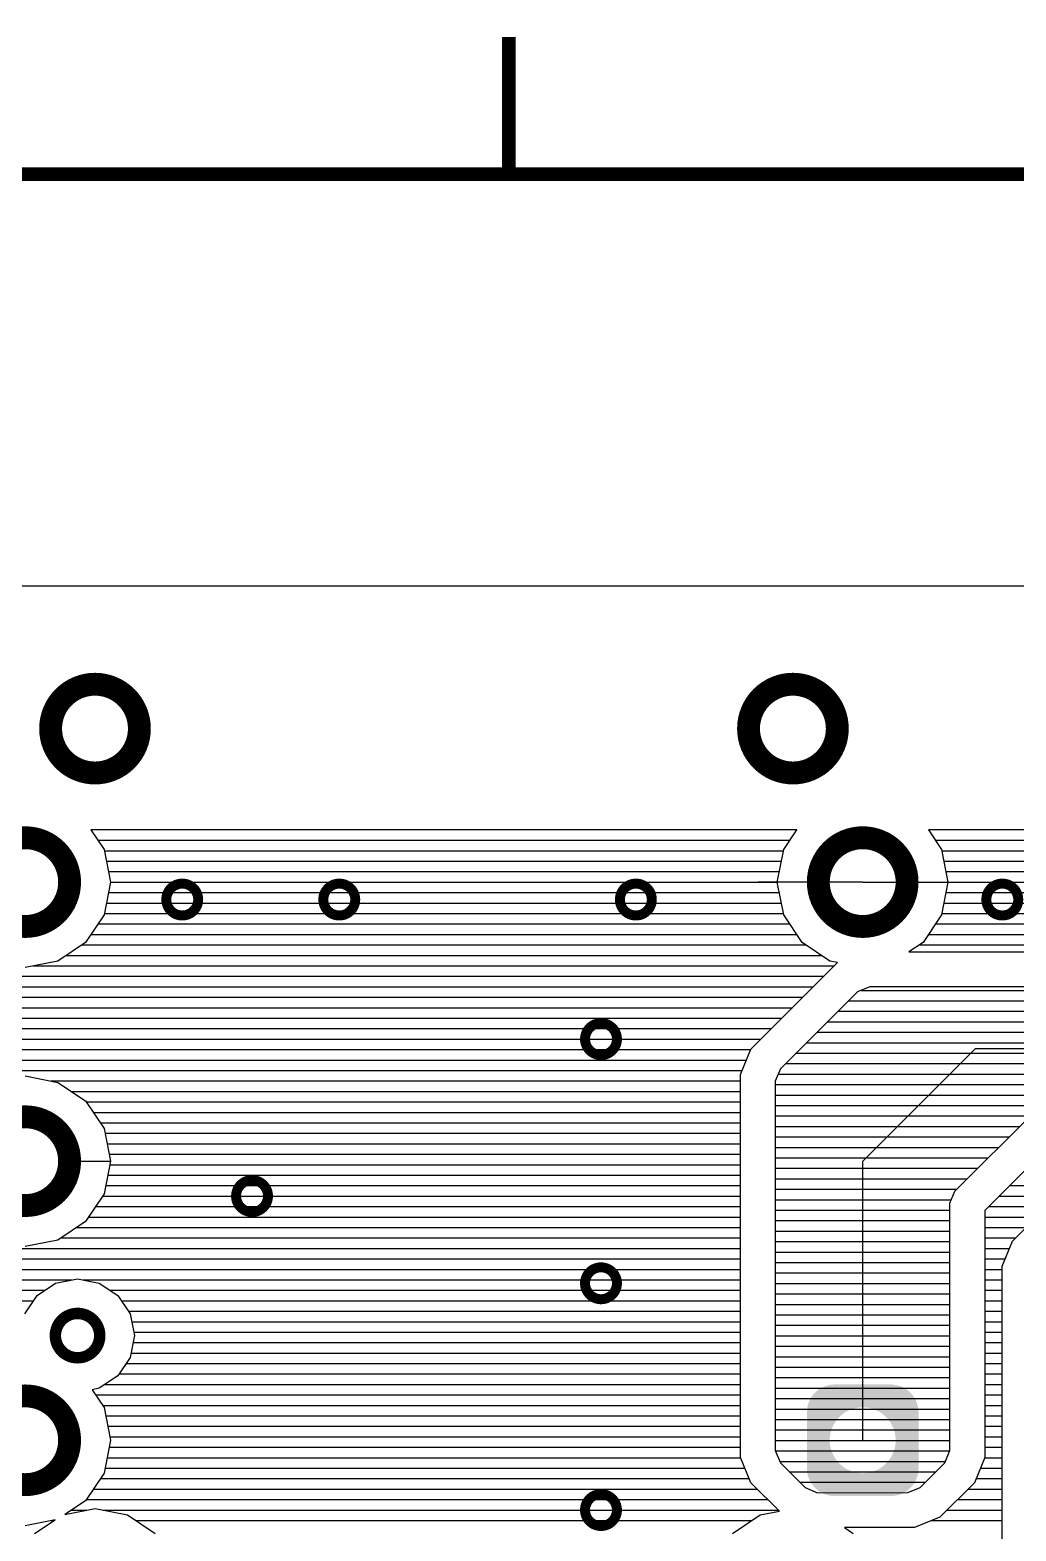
# Model space of a CAD drawing. Extents: x 295 to 953, y 10 to 290.
# Drawn here: x 669.6 to 705.4, y 235.6 to 290.2 of the extents above; entities that cross this region are included whole.
import ezdxf

# ---------------------------------------------------------------- set-up
doc = ezdxf.new("R2010")
doc.units = 0
doc.header["$LTSCALE"] = 5
doc.header["$MEASUREMENT"] = 0
doc.layers.get('0').update_dxf_attribs({"linetype": 'CONTINUOUS', "lineweight": 25})
doc.layers.add('130409_DV-DPH-A6_TOP', color=5, linetype='CONTINUOUS')
doc.layers.add('테두리', color=3, linetype='CONTINUOUS')

# ---------------------------------------------------------------- blocks, each defined once
blk = doc.blocks.new('C')
at = {"layer": '테두리', "const_width": 0.5}
for points in [[(210, 290), (210, 285)], [(15, 285), (15, 15), (405, 15), (405, 285), (15, 285)]]:
    blk.add_lwpolyline(points, dxfattribs=at)

msp = doc.modelspace()

# ---------------------------------------------------------------- linework, layer by layer
for points, const_width in [([(670.302, 264.818, 1), (673.533, 264.818, 1)], 0.833), ([(695.702, 264.818, 1), (698.933, 264.818, 1)], 0.833), ([(667.762, 259.23, 1), (670.993, 259.23, 1)], 0.833), ([(698.242, 259.23, 1), (701.473, 259.23, 1)], 0.833), ([(674.512, 258.595, 1), (675.673, 258.595, 1)], 0.363), ([(680.227, 258.595, 1), (681.388, 258.595, 1)], 0.363), ([(691.022, 258.595, 1), (692.183, 258.595, 1)], 0.363), ([(704.357, 258.595, 1), (705.518, 258.595, 1)], 0.363), ([(689.752, 253.515, 1), (690.913, 253.515, 1)], 0.363), ([(667.762, 249.07, 1), (670.993, 249.07, 1)], 0.833), ([(677.052, 247.8, 1), (678.213, 247.8, 1)], 0.363), ([(689.752, 244.625, 1), (690.913, 244.625, 1)], 0.363), ([(670.475, 242.72, 1), (672.09, 242.72, 1)], 0.417), ([(667.762, 238.91, 1), (670.993, 238.91, 1)], 0.833), ([(689.752, 236.37, 1), (690.913, 236.37, 1)], 0.363)]:
    msp.add_lwpolyline(points, format="xyb", close=True, dxfattribs=dict(const_width=const_width))
for points in [[(697.953, 240.418), (697.98, 240.465), (701.762, 240.418), (701.735, 240.465)], [(697.98, 240.465), (697.986, 240.474), (701.735, 240.465), (701.729, 240.474)], [(697.986, 240.474), (698.016, 240.518), (701.729, 240.474), (701.699, 240.518)], [(698.016, 240.518), (698.022, 240.527), (701.699, 240.518), (701.693, 240.527)], [(698.022, 240.527), (698.055, 240.569), (701.693, 240.527), (701.66, 240.569)], [(698.055, 240.569), (698.062, 240.577), (701.66, 240.569), (701.653, 240.577)], [(698.062, 240.577), (698.097, 240.617), (701.653, 240.577), (701.618, 240.617)], [(698.097, 240.617), (698.105, 240.625), (701.618, 240.617), (701.611, 240.625)], [(698.105, 240.625), (698.142, 240.663), (701.611, 240.625), (701.572, 240.663)], [(698.142, 240.663), (698.15, 240.67), (701.572, 240.663), (701.565, 240.67)], [(698.15, 240.67), (698.19, 240.706), (701.565, 240.67), (701.524, 240.706)], [(698.19, 240.706), (698.199, 240.713), (701.524, 240.706), (701.517, 240.713)], [(698.199, 240.713), (698.241, 240.745), (701.517, 240.713), (701.474, 240.745)], [(698.241, 240.745), (698.25, 240.752), (701.474, 240.745), (701.466, 240.752)], [(698.25, 240.752), (698.294, 240.782), (701.466, 240.752), (701.421, 240.782)], [(698.294, 240.782), (698.303, 240.787), (701.421, 240.782), (701.412, 240.787)], [(698.303, 240.787), (698.349, 240.815), (701.412, 240.787), (701.365, 240.815)], [(698.349, 240.815), (698.359, 240.82), (701.365, 240.815), (701.357, 240.82)], [(698.359, 240.82), (698.406, 240.844), (701.357, 240.82), (701.308, 240.844)], [(698.406, 240.844), (698.417, 240.849), (701.308, 240.844), (701.299, 240.849)], [(698.417, 240.849), (698.465, 240.87), (701.299, 240.849), (701.249, 240.87)], [(698.465, 240.87), (698.476, 240.874), (701.249, 240.87), (701.24, 240.874)], [(698.476, 240.874), (698.526, 240.892), (701.24, 240.874), (701.189, 240.892)], [(698.526, 240.892), (698.537, 240.895), (701.189, 240.892), (701.179, 240.895)], [(698.537, 240.895), (698.587, 240.91), (701.179, 240.895), (701.127, 240.91)], [(698.587, 240.91), (698.599, 240.912), (701.127, 240.91), (701.118, 240.912)], [(698.599, 240.912), (698.65, 240.924), (701.118, 240.912), (701.064, 240.924)], [(698.65, 240.924), (698.662, 240.926), (701.064, 240.924), (701.055, 240.926)], [(698.662, 240.926), (698.713, 240.934), (701.055, 240.926), (701, 240.934)], [(698.713, 240.934), (698.727, 240.935), (701, 240.934), (700.991, 240.935)], [(698.727, 240.935), (698.777, 240.94), (700.991, 240.935), (700.934, 240.94)], [(698.777, 240.94), (698.797, 240.941), (700.934, 240.94), (700.927, 240.941)], [(698.797, 240.941), (698.842, 240.942), (700.927, 240.941), (700.874, 240.942)], [(697.826, 239.947), (697.827, 239.98), (699.256, 239.947), (699.316, 239.98)], [(697.826, 239.926), (697.826, 239.947), (699.222, 239.926), (699.256, 239.947)], [(697.826, 239.911), (697.826, 239.926), (699.197, 239.911), (699.222, 239.926)], [(697.826, 239.87), (697.826, 239.911), (699.14, 239.87), (699.197, 239.911)], [(697.827, 239.98), (697.83, 240.01), (699.318, 239.98), (699.381, 240.01)], [(697.827, 239.98), (697.827, 239.98), (699.316, 239.98), (699.318, 239.98)], [(697.83, 240.01), (697.832, 240.036), (699.381, 240.01), (699.446, 240.036)], [(697.832, 240.044), (697.835, 240.058), (699.469, 240.044), (699.512, 240.058)], [(697.832, 240.036), (697.832, 240.044), (699.446, 240.036), (699.469, 240.044)], [(697.835, 240.058), (697.837, 240.076), (699.512, 240.058), (699.579, 240.076)], [(697.837, 240.076), (697.839, 240.09), (699.579, 240.076), (699.648, 240.09)], [(697.839, 240.09), (697.841, 240.101), (699.648, 240.09), (699.717, 240.101)], [(697.841, 240.101), (697.842, 240.107), (699.717, 240.101), (699.786, 240.107)], [(697.842, 240.109), (697.844, 240.118), (701.873, 240.109), (701.871, 240.118)], [(697.842, 240.107), (697.842, 240.109), (699.802, 240.107), (699.856, 240.109)], [(697.842, 240.107), (697.842, 240.107), (699.786, 240.107), (699.802, 240.107)], [(697.844, 240.118), (697.855, 240.17), (701.871, 240.118), (701.86, 240.17)], [(697.855, 240.17), (697.858, 240.18), (701.86, 240.17), (701.857, 240.18)], [(697.858, 240.18), (697.873, 240.232), (701.857, 240.18), (701.842, 240.232)], [(697.873, 240.232), (697.876, 240.242), (701.842, 240.232), (701.839, 240.242)], [(697.876, 240.242), (697.894, 240.293), (701.839, 240.242), (701.821, 240.293)], [(697.894, 240.293), (697.898, 240.302), (701.821, 240.293), (701.817, 240.302)], [(697.898, 240.302), (697.919, 240.352), (701.817, 240.302), (701.796, 240.352)], [(697.919, 240.352), (697.924, 240.361), (701.796, 240.352), (701.792, 240.361)], [(697.924, 240.361), (697.948, 240.409), (701.792, 240.361), (701.767, 240.409)], [(697.948, 240.409), (697.953, 240.418), (701.767, 240.409), (701.762, 240.418)], [(699.926, 240.107), (699.856, 240.109), (701.873, 240.107), (701.873, 240.109)], [(699.995, 240.101), (699.926, 240.107), (701.874, 240.101), (701.873, 240.107)], [(700.064, 240.091), (699.995, 240.101), (701.876, 240.091), (701.874, 240.101)], [(700.133, 240.077), (700.064, 240.091), (701.878, 240.077), (701.876, 240.091)], [(700.2, 240.059), (700.133, 240.077), (701.881, 240.059), (701.878, 240.077)], [(700.214, 240.054), (700.2, 240.059), (701.881, 240.054), (701.881, 240.059)], [(700.266, 240.037), (700.214, 240.054), (701.883, 240.037), (701.881, 240.054)], [(700.331, 240.011), (700.266, 240.037), (701.886, 240.011), (701.883, 240.037)], [(700.377, 239.99), (700.331, 240.011), (701.888, 239.99), (701.886, 240.011)], [(700.395, 239.982), (700.377, 239.99), (701.888, 239.982), (701.888, 239.99)], [(700.456, 239.949), (700.395, 239.982), (701.889, 239.949), (701.888, 239.982)], [(700.493, 239.926), (700.456, 239.949), (701.89, 239.926), (701.889, 239.949)], [(700.516, 239.912), (700.493, 239.926), (701.89, 239.912), (701.89, 239.926)], [(700.573, 239.872), (700.516, 239.912), (701.89, 239.872), (701.89, 239.912)], [(697.826, 239.827), (697.826, 239.87), (699.085, 239.827), (699.14, 239.87)], [(697.826, 239.78), (697.826, 239.827), (699.033, 239.78), (699.085, 239.827)], [(697.826, 239.731), (697.826, 239.78), (698.984, 239.731), (699.033, 239.78)], [(697.826, 239.679), (697.826, 239.731), (698.938, 239.679), (698.984, 239.731)], [(697.826, 239.624), (697.826, 239.679), (698.894, 239.624), (698.938, 239.679)], [(697.826, 239.567), (697.826, 239.624), (698.855, 239.567), (698.894, 239.624)], [(697.826, 239.507), (697.826, 239.567), (698.818, 239.507), (698.855, 239.567)], [(697.826, 239.446), (697.826, 239.507), (698.785, 239.446), (698.818, 239.507)], [(697.826, 239.382), (697.826, 239.446), (698.756, 239.382), (698.785, 239.446)], [(697.826, 239.318), (697.826, 239.382), (698.73, 239.318), (698.756, 239.382)], [(700.628, 239.829), (700.573, 239.872), (701.89, 239.829), (701.89, 239.872)], [(700.68, 239.783), (700.628, 239.829), (701.89, 239.783), (701.89, 239.829)], [(700.729, 239.733), (700.68, 239.783), (701.89, 239.733), (701.89, 239.783)], [(700.776, 239.681), (700.729, 239.733), (701.89, 239.681), (701.89, 239.733)], [(700.819, 239.626), (700.776, 239.681), (701.89, 239.626), (701.89, 239.681)], [(700.859, 239.569), (700.819, 239.626), (701.89, 239.569), (701.89, 239.626)], [(700.896, 239.51), (700.859, 239.569), (701.89, 239.51), (701.89, 239.569)], [(700.929, 239.448), (700.896, 239.51), (701.89, 239.448), (701.89, 239.51)], [(700.958, 239.385), (700.929, 239.448), (701.89, 239.385), (701.89, 239.448)], [(700.984, 239.32), (700.958, 239.385), (701.89, 239.32), (701.89, 239.385)], [(697.826, 239.251), (697.826, 239.318), (698.708, 239.251), (698.73, 239.318)], [(697.826, 239.184), (697.826, 239.251), (698.69, 239.184), (698.708, 239.251)], [(697.826, 239.115), (697.826, 239.184), (698.676, 239.115), (698.69, 239.184)], [(697.826, 239.046), (697.826, 239.115), (698.666, 239.046), (698.676, 239.115)], [(697.826, 238.977), (697.826, 239.046), (698.661, 238.977), (698.666, 239.046)], [(697.826, 238.91), (697.826, 238.977), (698.659, 238.91), (698.661, 238.977)], [(697.826, 238.84), (697.826, 238.91), (698.661, 238.84), (698.659, 238.91)], [(697.826, 238.771), (697.826, 238.84), (698.667, 238.771), (698.661, 238.84)], [(701.006, 239.254), (700.984, 239.32), (701.89, 239.254), (701.89, 239.32)], [(701.024, 239.187), (701.006, 239.254), (701.89, 239.187), (701.89, 239.254)], [(701.038, 239.118), (701.024, 239.187), (701.89, 239.118), (701.89, 239.187)], [(701.048, 239.049), (701.038, 239.118), (701.89, 239.049), (701.89, 239.118)], [(701.054, 238.98), (701.048, 239.049), (701.89, 238.98), (701.89, 239.049)], [(701.049, 238.774), (701.055, 238.843), (701.89, 238.774), (701.89, 238.843)], [(701.056, 238.91), (701.054, 238.98), (701.89, 238.91), (701.89, 238.98)], [(701.055, 238.843), (701.056, 238.91), (701.89, 238.843), (701.89, 238.91)], [(697.826, 238.702), (697.826, 238.771), (698.677, 238.702), (698.667, 238.771)], [(697.826, 238.633), (697.826, 238.702), (698.691, 238.633), (698.677, 238.702)], [(697.826, 238.566), (697.826, 238.633), (698.709, 238.566), (698.691, 238.633)], [(697.826, 238.5), (697.826, 238.566), (698.731, 238.5), (698.709, 238.566)], [(697.826, 238.435), (697.826, 238.5), (698.757, 238.435), (698.731, 238.5)], [(697.826, 238.372), (697.826, 238.435), (698.786, 238.372), (698.757, 238.435)], [(697.826, 238.31), (697.826, 238.372), (698.82, 238.31), (698.786, 238.372)], [(697.826, 238.251), (697.826, 238.31), (698.856, 238.251), (698.82, 238.31)], [(697.826, 238.194), (697.826, 238.251), (698.896, 238.194), (698.856, 238.251)], [(700.821, 238.196), (700.861, 238.253), (701.89, 238.196), (701.89, 238.253)], [(700.861, 238.253), (700.897, 238.313), (701.89, 238.253), (701.89, 238.313)], [(700.897, 238.313), (700.93, 238.374), (701.89, 238.313), (701.89, 238.374)], [(700.93, 238.374), (700.959, 238.438), (701.89, 238.374), (701.89, 238.438)], [(700.959, 238.438), (700.985, 238.502), (701.89, 238.438), (701.89, 238.502)], [(700.985, 238.502), (701.007, 238.569), (701.89, 238.502), (701.89, 238.569)], [(701.007, 238.569), (701.025, 238.636), (701.89, 238.569), (701.89, 238.636)], [(701.025, 238.636), (701.039, 238.705), (701.89, 238.636), (701.89, 238.705)], [(701.039, 238.705), (701.049, 238.774), (701.89, 238.705), (701.89, 238.774)], [(697.826, 238.139), (697.826, 238.194), (698.94, 238.139), (698.896, 238.194)], [(697.826, 238.087), (697.826, 238.139), (698.986, 238.087), (698.94, 238.139)], [(697.826, 238.037), (697.826, 238.087), (699.035, 238.037), (698.986, 238.087)], [(697.826, 237.991), (697.826, 238.037), (699.088, 237.991), (699.035, 238.037)], [(697.826, 237.948), (697.826, 237.991), (699.142, 237.948), (699.088, 237.991)], [(697.826, 237.908), (697.826, 237.948), (699.2, 237.908), (699.142, 237.948)], [(697.826, 237.894), (697.826, 237.908), (699.222, 237.894), (699.2, 237.908)], [(697.826, 237.871), (697.826, 237.894), (699.259, 237.871), (699.222, 237.894)], [(697.827, 237.838), (697.826, 237.871), (699.32, 237.838), (699.259, 237.871)], [(697.828, 237.83), (697.827, 237.838), (699.338, 237.83), (699.32, 237.838)], [(697.83, 237.809), (697.828, 237.83), (699.384, 237.809), (699.338, 237.83)], [(697.832, 237.783), (697.83, 237.809), (699.449, 237.783), (699.384, 237.809)], [(697.834, 237.766), (697.832, 237.783), (699.501, 237.766), (699.449, 237.783)], [(697.834, 237.761), (697.834, 237.766), (699.515, 237.761), (699.501, 237.766)], [(697.837, 237.743), (697.834, 237.761), (699.582, 237.743), (699.515, 237.761)], [(697.84, 237.729), (697.837, 237.743), (699.651, 237.729), (699.582, 237.743)], [(697.841, 237.719), (697.84, 237.729), (699.72, 237.719), (699.651, 237.729)], [(697.842, 237.713), (697.841, 237.719), (699.789, 237.713), (699.72, 237.719)], [(697.842, 237.711), (697.842, 237.713), (699.859, 237.711), (699.789, 237.713)], [(697.844, 237.702), (697.842, 237.711), (701.871, 237.702), (701.873, 237.711)], [(697.856, 237.65), (697.844, 237.702), (701.86, 237.65), (701.871, 237.702)], [(699.859, 237.711), (699.913, 237.713), (701.873, 237.711), (701.873, 237.713)], [(699.929, 237.713), (699.998, 237.719), (701.873, 237.713), (701.874, 237.719)], [(699.998, 237.719), (700.067, 237.73), (701.874, 237.719), (701.876, 237.73)], [(700.067, 237.73), (700.136, 237.744), (701.876, 237.73), (701.878, 237.744)], [(700.136, 237.744), (700.203, 237.762), (701.878, 237.744), (701.881, 237.762)], [(700.203, 237.762), (700.246, 237.776), (701.881, 237.762), (701.883, 237.776)], [(700.246, 237.776), (700.269, 237.784), (701.883, 237.776), (701.883, 237.784)], [(700.269, 237.784), (700.334, 237.81), (701.883, 237.784), (701.886, 237.81)], [(700.334, 237.81), (700.397, 237.84), (701.886, 237.81), (701.888, 237.84)], [(700.399, 237.84), (700.459, 237.873), (701.888, 237.84), (701.889, 237.873)], [(700.459, 237.873), (700.493, 237.894), (701.889, 237.873), (701.89, 237.894)], [(700.493, 237.894), (700.518, 237.909), (701.89, 237.894), (701.89, 237.909)], [(700.518, 237.909), (700.575, 237.95), (701.89, 237.909), (701.89, 237.95)], [(700.575, 237.95), (700.63, 237.993), (701.89, 237.95), (701.89, 237.993)], [(700.63, 237.993), (700.682, 238.04), (701.89, 237.993), (701.89, 238.04)], [(700.682, 238.04), (700.731, 238.089), (701.89, 238.04), (701.89, 238.089)], [(700.731, 238.089), (700.777, 238.141), (701.89, 238.089), (701.89, 238.141)], [(700.777, 238.141), (700.821, 238.196), (701.89, 238.141), (701.89, 238.196)], [(697.858, 237.64), (697.856, 237.65), (701.857, 237.64), (701.86, 237.65)], [(697.873, 237.588), (697.858, 237.64), (701.842, 237.588), (701.857, 237.64)], [(697.876, 237.578), (697.873, 237.588), (701.839, 237.578), (701.842, 237.588)], [(697.894, 237.527), (697.876, 237.578), (701.821, 237.527), (701.839, 237.578)], [(697.898, 237.518), (697.894, 237.527), (701.817, 237.518), (701.821, 237.527)], [(697.919, 237.468), (697.898, 237.518), (701.796, 237.468), (701.817, 237.518)], [(697.924, 237.459), (697.919, 237.468), (701.791, 237.459), (701.796, 237.468)], [(697.948, 237.411), (697.924, 237.459), (701.767, 237.411), (701.791, 237.459)], [(697.953, 237.402), (697.948, 237.411), (701.762, 237.402), (701.767, 237.411)], [(697.98, 237.355), (697.953, 237.402), (701.735, 237.355), (701.762, 237.402)], [(697.986, 237.346), (697.98, 237.355), (701.729, 237.346), (701.735, 237.355)], [(698.016, 237.302), (697.986, 237.346), (701.699, 237.302), (701.729, 237.346)], [(698.022, 237.293), (698.016, 237.302), (701.693, 237.293), (701.699, 237.302)], [(698.055, 237.251), (698.022, 237.293), (701.66, 237.251), (701.693, 237.293)], [(698.062, 237.243), (698.055, 237.251), (701.653, 237.243), (701.66, 237.251)], [(698.098, 237.203), (698.062, 237.243), (701.618, 237.203), (701.653, 237.243)], [(698.104, 237.195), (698.098, 237.203), (701.61, 237.195), (701.618, 237.203)], [(698.143, 237.157), (698.104, 237.195), (701.573, 237.157), (701.61, 237.195)], [(698.15, 237.15), (698.143, 237.157), (701.565, 237.15), (701.573, 237.157)], [(698.191, 237.114), (698.15, 237.15), (701.525, 237.114), (701.565, 237.15)], [(698.199, 237.107), (698.191, 237.114), (701.516, 237.107), (701.525, 237.114)], [(698.241, 237.075), (698.199, 237.107), (701.474, 237.075), (701.516, 237.107)], [(698.25, 237.068), (698.241, 237.075), (701.465, 237.068), (701.474, 237.075)], [(698.294, 237.038), (698.25, 237.068), (701.421, 237.038), (701.465, 237.068)], [(698.303, 237.033), (698.294, 237.038), (701.412, 237.033), (701.421, 237.038)], [(698.35, 237.005), (698.303, 237.033), (701.366, 237.005), (701.412, 237.033)], [(698.358, 237), (698.35, 237.005), (701.356, 237), (701.366, 237.005)], [(698.407, 236.976), (698.358, 237), (701.309, 236.976), (701.356, 237)], [(698.416, 236.971), (698.407, 236.976), (701.299, 236.971), (701.309, 236.976)], [(698.466, 236.95), (698.416, 236.971), (701.25, 236.95), (701.299, 236.971)], [(698.475, 236.946), (698.466, 236.95), (701.239, 236.946), (701.25, 236.95)], [(698.526, 236.928), (698.475, 236.946), (701.19, 236.928), (701.239, 236.946)], [(698.536, 236.925), (698.526, 236.928), (701.178, 236.925), (701.19, 236.928)], [(698.588, 236.91), (698.536, 236.925), (701.128, 236.91), (701.178, 236.925)], [(698.598, 236.908), (698.588, 236.91), (701.116, 236.908), (701.128, 236.91)], [(698.651, 236.896), (698.598, 236.908), (701.065, 236.896), (701.116, 236.908)], [(698.66, 236.894), (698.651, 236.896), (701.053, 236.894), (701.065, 236.896)], [(698.715, 236.886), (698.66, 236.894), (701.002, 236.886), (701.053, 236.894)], [(698.724, 236.885), (698.715, 236.886), (700.988, 236.885), (701.002, 236.886)], [(698.781, 236.88), (698.724, 236.885), (700.938, 236.88), (700.988, 236.885)], [(698.788, 236.879), (698.781, 236.88), (700.918, 236.879), (700.938, 236.88)], [(698.842, 236.878), (698.788, 236.879), (700.874, 236.878), (700.918, 236.879)]]:
    msp.add_solid(points)
at = {"layer": '130409_DV-DPH-A6_TOP', "color": 7}
for p, q in [((794.473, 270), (586.477, 270)), ((794.473, 270), (586.477, 270)), ((697.46, 261.135), (671.77, 261.135)), ((671.77, 261.135), (672.248, 260.419)), ((672.024, 260.754), (697.206, 260.754)), ((696.982, 260.419), (697.46, 261.135)), ((713.772, 261.135), (702.25, 261.135)), ((702.25, 261.135), (702.728, 260.419)), ((702.504, 260.754), (713.848, 260.754)), ((672.248, 260.419), (672.481, 259.23)), ((672.253, 260.373), (696.977, 260.373)), ((696.749, 259.23), (696.982, 260.419)), ((702.728, 260.419), (702.961, 259.23)), ((702.733, 260.373), (713.975, 260.373)), ((672.329, 259.992), (696.901, 259.992)), ((672.405, 259.611), (696.825, 259.611)), ((702.809, 259.992), (714.234, 259.992)), ((702.885, 259.611), (714.564, 259.611)), ((672.481, 259.23), (672.248, 258.036)), ((672.481, 259.23), (696.749, 259.23)), ((699.858, 259.23), (696.048, 259.23)), ((698.654, 259.23), (696.749, 259.23)), ((696.982, 258.036), (696.749, 259.23)), ((699.858, 259.23), (703.668, 259.23)), ((701.056, 259.23), (702.961, 259.23)), ((702.961, 259.23), (702.728, 258.036)), ((702.961, 259.23), (715.133, 259.23)), ((672.329, 258.468), (696.901, 258.468)), ((672.405, 258.849), (696.825, 258.849)), ((702.809, 258.468), (732.461, 258.468)), ((702.885, 258.849), (732.385, 258.849)), ((672.248, 258.036), (671.572, 257.03)), ((672.253, 258.087), (696.977, 258.087)), ((697.658, 257.03), (696.982, 258.036)), ((702.728, 258.036), (702.052, 257.03)), ((702.733, 258.087), (732.537, 258.087)), ((672.024, 257.706), (697.206, 257.706)), ((702.504, 257.706), (732.766, 257.706)), ((671.572, 257.03), (670.566, 256.355)), ((671.44, 256.944), (697.79, 256.944)), ((671.77, 257.325), (697.46, 257.325)), ((698.664, 256.355), (697.658, 257.03)), ((702.052, 257.03), (701.539, 256.69)), ((701.92, 256.944), (733.35, 256.944)), ((702.25, 257.325), (733.02, 257.325)), ((670.566, 256.355), (669.378, 256.121)), ((670.871, 256.563), (698.359, 256.563)), ((695.788, 253.149), (698.943, 256.299)), ((698.943, 256.299), (698.664, 256.355)), ((701.539, 256.69), (715.133, 256.69)), ((661.377, 255.801), (698.44, 255.801)), ((669.677, 256.182), (698.821, 256.182)), ((661.377, 255.42), (698.059, 255.42)), ((699.67, 255.232), (696.865, 252.428)), ((700.117, 255.42), (699.67, 255.232)), ((699.812, 255.288), (728.473, 255.288)), ((727.798, 255.42), (700.117, 255.42)), ((661.377, 255.039), (697.678, 255.039)), ((661.377, 254.658), (697.297, 254.658)), ((699.344, 254.907), (728.905, 254.907)), ((661.331, 254.277), (696.916, 254.277)), ((698.582, 254.145), (729.068, 254.145)), ((698.963, 254.526), (729.062, 254.526)), ((661.224, 253.896), (696.535, 253.896)), ((698.201, 253.764), (729.068, 253.764)), ((660.513, 253.134), (695.783, 253.134)), ((660.97, 253.515), (696.154, 253.515)), ((695.407, 252.23), (695.788, 253.149)), ((697.439, 253.002), (729.068, 253.002)), ((697.82, 253.383), (729.068, 253.383)), ((699.858, 249.07), (703.947, 253.159)), ((722.083, 253.159), (703.947, 253.159)), ((660.95, 252.753), (695.626, 252.753)), ((697.058, 252.621), (729.068, 252.621)), ((661.209, 252.372), (695.468, 252.372)), ((669.378, 252.174), (670.566, 251.94)), ((670.312, 251.991), (695.407, 251.991)), ((670.566, 251.94), (671.572, 251.265)), ((695.407, 238.285), (695.407, 252.23)), ((696.865, 252.428), (696.677, 251.981)), ((696.677, 251.981), (696.677, 238.534)), ((696.789, 252.24), (729.068, 252.24)), ((671.059, 251.61), (695.407, 251.61)), ((696.677, 251.859), (729.062, 251.859)), ((696.677, 251.478), (728.905, 251.478)), ((671.572, 251.265), (672.248, 250.259)), ((671.598, 251.229), (695.407, 251.229)), ((671.852, 250.848), (695.407, 250.848)), ((696.677, 251.097), (728.473, 251.097)), ((672.106, 250.467), (695.407, 250.467)), ((696.677, 250.716), (705.948, 250.716)), ((696.677, 250.335), (705.567, 250.335)), ((703.215, 247.983), (706.02, 250.787)), ((672.248, 250.259), (672.481, 249.07)), ((672.278, 250.086), (695.407, 250.086)), ((696.677, 249.954), (705.186, 249.954)), ((672.354, 249.705), (695.407, 249.705)), ((672.431, 249.324), (695.407, 249.324)), ((696.677, 249.573), (704.805, 249.573)), ((696.677, 249.192), (704.424, 249.192)), ((706.731, 249.705), (704.297, 247.272)), ((670.576, 249.07), (672.481, 249.07)), ((672.481, 249.07), (672.248, 247.876)), ((672.456, 248.943), (695.407, 248.943)), ((696.677, 248.811), (704.043, 248.811)), ((699.858, 238.91), (699.858, 249.07)), ((672.304, 248.181), (695.407, 248.181)), ((672.38, 248.562), (695.407, 248.562)), ((696.677, 248.43), (703.662, 248.43)), ((705.207, 248.181), (707.508, 248.181)), ((672.248, 247.876), (671.572, 246.87)), ((672.192, 247.8), (695.407, 247.8)), ((696.677, 248.049), (703.281, 248.049)), ((696.677, 247.668), (703.088, 247.668)), ((703.027, 247.536), (703.215, 247.983)), ((703.033, 238.534), (703.027, 247.536)), ((704.826, 247.8), (706.949, 247.8)), ((705.313, 246.164), (707.203, 248.054)), ((671.684, 247.038), (695.407, 247.038)), ((671.938, 247.419), (695.407, 247.419)), ((696.677, 247.287), (703.027, 247.287)), ((704.297, 247.272), (704.303, 238.285)), ((704.297, 247.038), (706.187, 247.038)), ((704.445, 247.419), (706.568, 247.419)), ((671.572, 246.87), (670.566, 246.195)), ((671.252, 246.657), (695.407, 246.657)), ((696.677, 246.906), (703.027, 246.906)), ((696.677, 246.525), (703.027, 246.525)), ((704.297, 246.657), (705.806, 246.657)), ((633.909, 245.895), (695.407, 245.895)), ((670.566, 246.195), (669.378, 245.961)), ((670.678, 246.276), (695.407, 246.276)), ((696.677, 246.144), (703.027, 246.144)), ((704.297, 246.276), (705.425, 246.276)), ((704.297, 245.895), (705.202, 245.895)), ((704.932, 245.245), (705.313, 246.164)), ((632.974, 245.514), (695.407, 245.514)), ((696.677, 245.763), (703.027, 245.763)), ((696.677, 245.382), (703.027, 245.382)), ((704.297, 245.514), (705.044, 245.514)), ((608.306, 245.133), (695.407, 245.133)), ((696.677, 245.001), (703.027, 245.001)), ((704.297, 245.133), (704.932, 245.133)), ((704.938, 235.11), (704.932, 245.245)), ((608.687, 244.752), (671.079, 244.752)), ((609.068, 244.371), (670.094, 244.371)), ((669.814, 244.183), (670.485, 244.63)), ((670.485, 244.63), (671.283, 244.788)), ((671.283, 244.788), (672.075, 244.63)), ((671.481, 244.752), (695.407, 244.752)), ((672.075, 244.63), (672.746, 244.183)), ((672.466, 244.371), (695.407, 244.371)), ((696.677, 244.62), (703.027, 244.62)), ((704.297, 244.752), (704.932, 244.752)), ((704.297, 244.371), (704.932, 244.371)), ((665.1, 243.99), (669.682, 243.99)), ((669.367, 243.512), (669.814, 244.183)), ((672.746, 244.183), (673.193, 243.512)), ((672.878, 243.99), (695.407, 243.99)), ((696.677, 244.239), (703.027, 244.239)), ((696.677, 243.858), (703.027, 243.858)), ((704.297, 243.99), (704.932, 243.99)), ((673.132, 243.609), (695.407, 243.609)), ((673.193, 243.512), (673.35, 242.72)), ((673.249, 243.228), (695.407, 243.228)), ((696.677, 243.477), (703.027, 243.477)), ((704.297, 243.609), (704.932, 243.609)), ((704.297, 243.228), (704.932, 243.228)), ((673.35, 242.72), (673.193, 241.922)), ((673.325, 242.847), (695.407, 242.847)), ((696.677, 243.096), (703.027, 243.096)), ((696.677, 242.715), (703.033, 242.715)), ((704.297, 242.847), (704.932, 242.847)), ((673.223, 242.085), (695.407, 242.085)), ((673.299, 242.466), (695.407, 242.466)), ((696.677, 242.334), (703.033, 242.334)), ((704.303, 242.466), (704.932, 242.466)), ((704.303, 242.085), (704.932, 242.085)), ((673.193, 241.922), (672.746, 241.252)), ((673.045, 241.704), (695.407, 241.704)), ((696.677, 241.953), (703.033, 241.953)), ((696.677, 241.572), (703.033, 241.572)), ((704.303, 241.704), (704.932, 241.704)), ((672.746, 241.252), (672.075, 240.805)), ((672.791, 241.323), (695.407, 241.323)), ((696.677, 241.191), (703.033, 241.191)), ((704.303, 241.323), (704.932, 241.323)), ((672.075, 240.805), (671.811, 240.749)), ((671.811, 240.749), (672.248, 240.099)), ((671.938, 240.561), (695.407, 240.561)), ((672.278, 240.942), (695.407, 240.942)), ((696.677, 240.81), (703.033, 240.81)), ((696.677, 240.429), (703.033, 240.429)), ((704.303, 240.942), (704.932, 240.942)), ((704.303, 240.561), (704.932, 240.561)), ((672.192, 240.18), (695.407, 240.18)), ((672.248, 240.099), (672.481, 238.91)), ((696.677, 240.048), (703.033, 240.048)), ((704.303, 240.18), (704.932, 240.18)), ((672.304, 239.799), (695.407, 239.799)), ((672.38, 239.418), (695.407, 239.418)), ((696.677, 239.667), (703.033, 239.667)), ((704.303, 239.799), (704.932, 239.799)), ((704.303, 239.418), (704.932, 239.418)), ((672.481, 238.91), (672.248, 237.716)), ((672.456, 239.037), (695.407, 239.037)), ((696.677, 239.286), (703.033, 239.286)), ((696.677, 238.905), (703.033, 238.905)), ((704.303, 239.037), (704.932, 239.037)), ((672.354, 238.275), (695.413, 238.275)), ((672.431, 238.656), (695.407, 238.656)), ((695.788, 237.366), (695.407, 238.285)), ((696.677, 238.534), (696.865, 238.087)), ((696.683, 238.524), (703.027, 238.524)), ((702.845, 238.087), (703.033, 238.534)), ((704.303, 238.285), (703.922, 237.366)), ((704.297, 238.275), (704.932, 238.275)), ((704.303, 238.656), (704.932, 238.656)), ((672.248, 237.716), (671.572, 236.71)), ((672.278, 237.894), (695.57, 237.894)), ((696.84, 238.143), (702.87, 238.143)), ((696.865, 238.087), (697.765, 237.188)), ((697.185, 237.762), (702.519, 237.762)), ((702.398, 237.64), (702.845, 238.087)), ((704.14, 237.894), (704.932, 237.894)), ((672.106, 237.513), (695.728, 237.513)), ((696.825, 236.329), (695.788, 237.366)), ((697.566, 237.381), (702.138, 237.381)), ((697.765, 237.188), (698.212, 237)), ((701.498, 237.005), (701.945, 237.188)), ((701.945, 237.188), (702.398, 237.64)), ((703.922, 237.366), (702.667, 236.111)), ((703.983, 237.513), (704.932, 237.513)), ((671.572, 236.71), (670.825, 236.213)), ((671.598, 236.751), (696.408, 236.751)), ((671.852, 237.132), (696.027, 237.132)), ((698.212, 237), (701.498, 237.005)), ((703.302, 236.751), (704.932, 236.751)), ((703.683, 237.132), (704.932, 237.132)), ((670.825, 236.213), (671.918, 236.426)), ((671.059, 236.37), (671.613, 236.37)), ((671.918, 236.426), (673.106, 236.192)), ((672.217, 236.37), (696.789, 236.37)), ((673.106, 236.192), (674.112, 235.517)), ((695.118, 235.517), (696.124, 236.192)), ((696.124, 236.192), (696.825, 236.329)), ((702.667, 236.111), (701.747, 235.735)), ((702.921, 236.37), (704.932, 236.37)), ((670.465, 236.014), (669.378, 235.801)), ((669.718, 235.517), (670.465, 236.014)), ((670.312, 235.989), (670.419, 235.989)), ((673.411, 235.989), (695.819, 235.989)), ((701.747, 235.735), (699.192, 235.73)), ((699.192, 235.73), (699.512, 235.517)), ((702.362, 235.989), (704.932, 235.989))]:
    msp.add_line(p, q, dxfattribs=at)

# ---------------------------------------------------------------- block references
msp.add_blockref('C', (476.978, 0))

doc.saveas('drawing.dxf')
